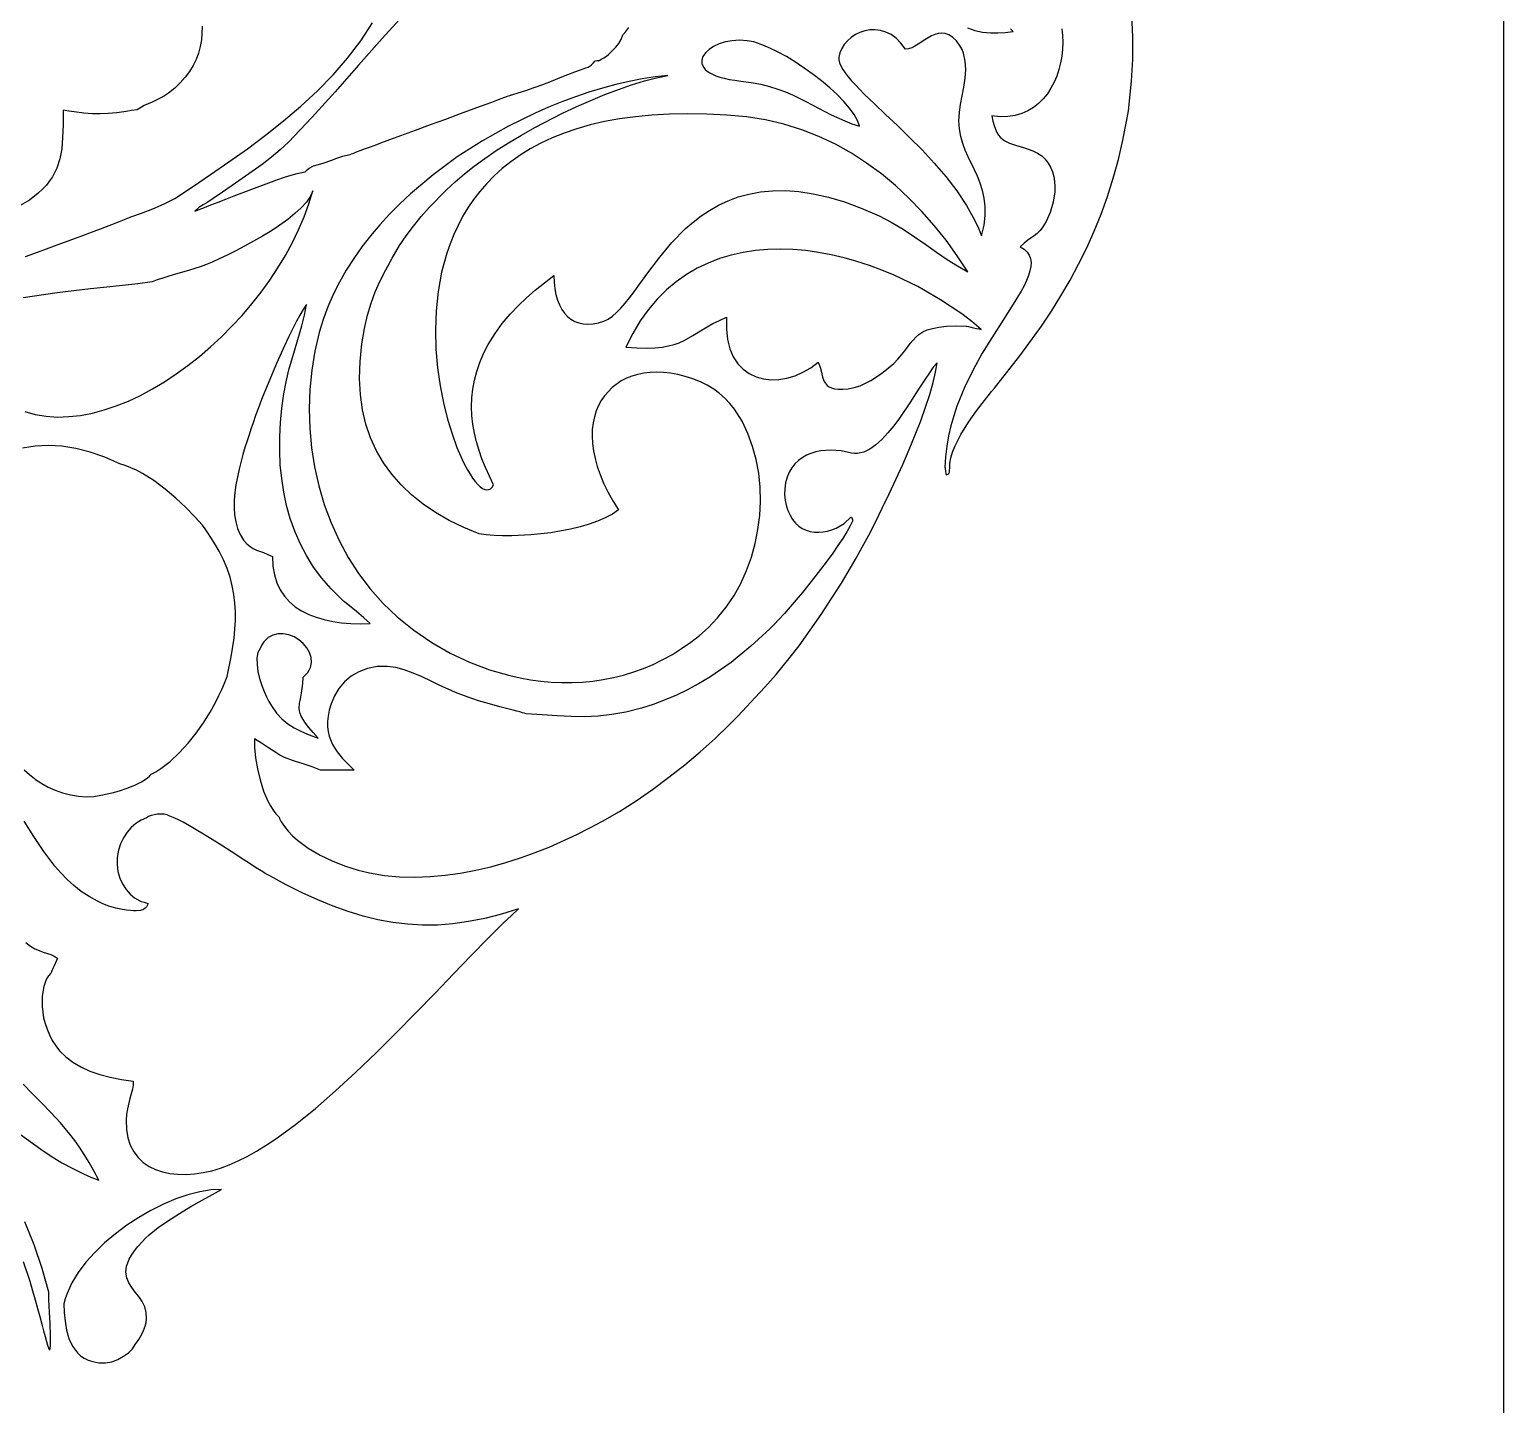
# Model space of a CAD drawing. Header units: millimetres. Extents: x 299 to 601, y 229 to 371.
# Drawn here: x 454.57 to 503.87, y 285.45 to 331.43 of the extents above; entities that cross this region are included whole.
import ezdxf

# ---------------------------------------------------------------- set-up
doc = ezdxf.new("R2010")
doc.units = ezdxf.units.MM
doc.layers.get('0').update_dxf_attribs({"linetype": 'CONTINUOUS', "true_color": 0xffffff})

msp = doc.modelspace()

# ---------------------------------------------------------------- linework, layer by layer
at = {"linetype": 'CONTINUOUS', "true_color": 0xffffff}
for points in [[(503.867, 332.285), (503.867, 328.442), (503.867, 324.537), (503.867, 320.602), (503.867, 316.667), (503.867, 312.762), (503.867, 308.92), (503.867, 305.17), (503.867, 301.545), (503.867, 299.785), (503.867, 298.07), (503.867, 296.402), (503.867, 294.782), (503.867, 293.217), (503.867, 291.71), (503.867, 290.262), (503.867, 288.882), (503.867, 287.57), (503.867, 286.332), (503.867, 285.17)], [(467.17, 332.007), (466.367, 331.127), (465.575, 330.235), (464.792, 329.347), (464.01, 328.485), (463.225, 327.662)], [(485.187, 316.785), (485.19, 316.775), (485.192, 316.745), (485.207, 316.66), (485.22, 316.575), (485.222, 316.545), (485.225, 316.535), (485.277, 316.56), (485.312, 316.582), (485.342, 316.63), (485.342, 316.69), (485.345, 316.767), (485.35, 316.93), (485.382, 317.107), (485.44, 317.295), (485.517, 317.487), (485.612, 317.687), (485.722, 317.89), (485.972, 318.295), (486.245, 318.68), (486.512, 319.03), (486.635, 319.185), (486.747, 319.322), (486.845, 319.442), (486.925, 319.54), (487.695, 320.517), (488.41, 321.507), (488.745, 322.012), (489.065, 322.525), (489.37, 323.047), (489.657, 323.58), (489.927, 324.125), (490.177, 324.682), (490.41, 325.257), (490.625, 325.847), (490.817, 326.457), (490.99, 327.085), (491.14, 327.732), (491.27, 328.405), (491.32, 328.712), (491.362, 329.035), (491.43, 329.715), (491.467, 330.43), (491.472, 331.17), (491.44, 331.925)], [(460.34, 331.542), (460.337, 331.31), (460.317, 331.082), (460.277, 330.857), (460.22, 330.64), (460.14, 330.43), (460.04, 330.225), (459.92, 330.025), (459.777, 329.835), (459.612, 329.647), (459.425, 329.47), (459.215, 329.3), (459.08, 329.207), (458.942, 329.13), (458.672, 329.002), (458.407, 328.885), (458.165, 328.747), (457.975, 328.717), (457.8, 328.69), (457.485, 328.647), (457.202, 328.62), (456.937, 328.607), (456.67, 328.61), (456.385, 328.632), (456.067, 328.672), (455.887, 328.697), (455.695, 328.73), (455.692, 328.482), (455.69, 328.247), (455.677, 327.822), (455.645, 327.445), (455.582, 327.105), (455.485, 326.795), (455.337, 326.505), (455.242, 326.365), (455.132, 326.227), (455.005, 326.09), (454.86, 325.952), (454.567, 325.727), (454.255, 325.55)], [(454.43, 323.837), (454.962, 324.03), (455.495, 324.225), (456.012, 324.415), (456.5, 324.597), (456.73, 324.682), (456.942, 324.762), (457.142, 324.837), (457.325, 324.907), (457.49, 324.972), (457.63, 325.027), (457.75, 325.077), (457.845, 325.117), (457.912, 325.147), (457.952, 325.167), (458.315, 325.29), (458.697, 325.437), (459.077, 325.602), (459.427, 325.777), (460.02, 326.17), (460.625, 326.577), (461.24, 327), (461.855, 327.44), (462.462, 327.897), (463.06, 328.372), (463.64, 328.865), (464.195, 329.38), (464.72, 329.915), (465.207, 330.472), (465.652, 331.052), (466.045, 331.657)], [(463.225, 327.662), (462.957, 327.41), (462.662, 327.162), (462.347, 326.917), (462.017, 326.68), (461.347, 326.215), (461.02, 325.992), (460.707, 325.777), (460.53, 325.66), (460.375, 325.567), (460.235, 325.475), (460.097, 325.36), (460.24, 325.412), (460.42, 325.482), (460.635, 325.565), (460.877, 325.66), (461.14, 325.762), (461.417, 325.87), (462, 326.092), (462.575, 326.307), (462.845, 326.402), (463.097, 326.487), (463.322, 326.56), (463.517, 326.615), (463.677, 326.652), (463.792, 326.667), (463.86, 326.74), (463.925, 326.792), (464.067, 326.867), (464.23, 326.917), (464.422, 326.975), (464.642, 327.052), (464.842, 327.125), (465.047, 327.192), (465.277, 327.25), (465.292, 327.255), (465.337, 327.272), (465.412, 327.3), (465.51, 327.335), (465.632, 327.38), (465.777, 327.435), (465.942, 327.495), (466.125, 327.562), (466.322, 327.635), (466.535, 327.715), (466.992, 327.882), (467.48, 328.062), (467.985, 328.25), (468.492, 328.437), (468.98, 328.617), (469.437, 328.785), (469.65, 328.865), (469.847, 328.937), (470.03, 329.005), (470.195, 329.065), (470.34, 329.12), (470.462, 329.165), (470.56, 329.2), (470.635, 329.227), (470.68, 329.245), (470.695, 329.25), (470.917, 329.307), (471.172, 329.387), (471.45, 329.485), (471.74, 329.595), (472.032, 329.707), (472.315, 329.82), (472.577, 329.925), (472.812, 330.015), (472.965, 330.072), (473.085, 330.112), (473.177, 330.145), (473.25, 330.172), (473.31, 330.205), (473.365, 330.247), (473.422, 330.307), (473.487, 330.387), (473.552, 330.392), (473.587, 330.392), (473.602, 330.387), (473.607, 330.385), (473.617, 330.39), (473.642, 330.405), (473.69, 330.435), (473.777, 330.485), (473.867, 330.54), (473.93, 330.59), (473.987, 330.645), (474.057, 330.715), (474.177, 330.84), (474.28, 330.967), (474.36, 331.1), (474.412, 331.247), (474.517, 331.36), (474.612, 331.497)], [(483.862, 330.775), (483.712, 330.975), (483.552, 331.135), (483.382, 331.257), (483.207, 331.345), (483.03, 331.4), (482.852, 331.422), (482.677, 331.417), (482.505, 331.387), (482.342, 331.332), (482.19, 331.257), (482.05, 331.162), (481.925, 331.052), (481.82, 330.93), (481.735, 330.795), (481.675, 330.65), (481.64, 330.5), (481.64, 330.41), (481.662, 330.315), (481.705, 330.21), (481.767, 330.097), (481.85, 329.977), (481.947, 329.85), (482.06, 329.717), (482.19, 329.575), (482.485, 329.272), (482.825, 328.945), (483.2, 328.592), (483.595, 328.217), (484.005, 327.82), (484.42, 327.402), (484.827, 326.965), (485.217, 326.51), (485.58, 326.037), (485.907, 325.55), (486.187, 325.047), (486.307, 324.792), (486.412, 324.532), (486.492, 324.89), (486.53, 325.215), (486.532, 325.515), (486.502, 325.792), (486.445, 326.05), (486.367, 326.29), (486.277, 326.52), (486.175, 326.742), (485.965, 327.175), (485.867, 327.395), (485.78, 327.62), (485.712, 327.857), (485.667, 328.107), (485.65, 328.375), (485.667, 328.662), (485.707, 328.927), (485.76, 329.207), (485.815, 329.502), (485.86, 329.8), (485.88, 330.092), (485.867, 330.375), (485.81, 330.64), (485.76, 330.762), (485.695, 330.877), (485.567, 331.047), (485.442, 331.17), (485.32, 331.252), (485.197, 331.3), (485.08, 331.312), (484.962, 331.3), (484.847, 331.267), (484.735, 331.215), (484.51, 331.082), (484.292, 330.937), (484.182, 330.875), (484.075, 330.822), (483.97, 330.787), (483.862, 330.775)], [(489.095, 331.457), (489.117, 331.232), (489.125, 331.005), (489.115, 330.775), (489.092, 330.542), (489.052, 330.315), (488.997, 330.09), (488.925, 329.872), (488.837, 329.665), (488.732, 329.465), (488.612, 329.28), (488.475, 329.11), (488.32, 328.955), (488.15, 328.822), (487.96, 328.71), (487.755, 328.62), (487.532, 328.555), (487.29, 328.52), (487.032, 328.512), (486.755, 328.54), (486.79, 328.367), (486.83, 328.222), (486.872, 328.097), (486.92, 327.99), (486.972, 327.902), (487.03, 327.827), (487.167, 327.715), (487.34, 327.632), (487.55, 327.562), (487.81, 327.482), (488.12, 327.375), (488.282, 327.3), (488.422, 327.205), (488.542, 327.092), (488.642, 326.965), (488.72, 326.825), (488.78, 326.675), (488.825, 326.515), (488.85, 326.347), (488.86, 326.175), (488.857, 326), (488.807, 325.652), (488.707, 325.315), (488.57, 325.007), (488.465, 324.835), (488.365, 324.707), (488.267, 324.61), (488.172, 324.532), (488.07, 324.46), (487.96, 324.385), (487.84, 324.29), (487.705, 324.165), (487.835, 324.08), (487.935, 323.985), (488.005, 323.88), (488.047, 323.765), (488.065, 323.64), (488.06, 323.502), (488.03, 323.357), (487.982, 323.202), (487.915, 323.035), (487.83, 322.86), (487.73, 322.675), (487.617, 322.482), (487.357, 322.065), (487.065, 321.612), (486.752, 321.125), (486.435, 320.602), (486.125, 320.045), (485.837, 319.455), (485.587, 318.832), (485.48, 318.51), (485.385, 318.18), (485.307, 317.842), (485.247, 317.497), (485.207, 317.145), (485.187, 316.785)], [(485.937, 331.482), (486.18, 331.4), (486.442, 331.345), (486.71, 331.317), (486.957, 331.317), (487.205, 331.332), (487.47, 331.362), (487.377, 331.452)], [(482.332, 328.2), (482.265, 328.385), (482.15, 328.587), (481.995, 328.802), (481.802, 329.025), (481.58, 329.252), (481.332, 329.482), (481.062, 329.71), (480.777, 329.93), (480.482, 330.142), (480.182, 330.342), (479.882, 330.525), (479.587, 330.685), (479.305, 330.822), (479.037, 330.932), (478.792, 331.012), (478.572, 331.055), (478.317, 331.07), (478.072, 331.055), (477.842, 331.012), (477.635, 330.947), (477.45, 330.865), (477.295, 330.765), (477.175, 330.652), (477.092, 330.532), (477.052, 330.407), (477.06, 330.28), (477.12, 330.157), (477.17, 330.097), (477.237, 330.04), (477.317, 329.985), (477.415, 329.932), (477.527, 329.882), (477.657, 329.837), (477.805, 329.797), (477.972, 329.76), (478.155, 329.73), (478.36, 329.705), (478.707, 329.66), (479.027, 329.597), (479.322, 329.525), (479.597, 329.44), (479.852, 329.347), (480.092, 329.245), (480.537, 329.027), (480.96, 328.8), (481.385, 328.577), (481.832, 328.372), (482.075, 328.28), (482.332, 328.2)], [(474.265, 315.367), (474.062, 315.227), (473.827, 315.1), (473.567, 314.985), (473.285, 314.885), (472.982, 314.797), (472.667, 314.72), (472.007, 314.605), (471.34, 314.535), (470.695, 314.505), (470.392, 314.505), (470.107, 314.515), (469.845, 314.535), (469.61, 314.562), (469.09, 314.777), (468.602, 315.015), (468.15, 315.277), (467.73, 315.56), (467.345, 315.87), (466.995, 316.202), (466.685, 316.557), (466.41, 316.94), (466.175, 317.345), (465.977, 317.777), (465.822, 318.235), (465.71, 318.717), (465.637, 319.227), (465.61, 319.765), (465.625, 320.327), (465.685, 320.917), (465.725, 321.18), (465.767, 321.427), (465.87, 321.877), (465.99, 322.282), (466.13, 322.662), (466.295, 323.027), (466.482, 323.397), (466.697, 323.782), (466.94, 324.202), (467.165, 324.532), (467.407, 324.855), (467.665, 325.172), (467.937, 325.48), (468.512, 326.065), (468.81, 326.34), (469.112, 326.6), (469.437, 326.857), (469.795, 327.117), (470.18, 327.38), (470.592, 327.64), (471.022, 327.897), (471.47, 328.15), (472.397, 328.627), (472.87, 328.852), (473.34, 329.06), (473.807, 329.252), (474.262, 329.427), (474.707, 329.58), (475.135, 329.712), (475.54, 329.817), (475.92, 329.897), (475.495, 329.845), (475.062, 329.777), (474.622, 329.69), (474.18, 329.587), (473.732, 329.47), (473.28, 329.332), (472.83, 329.182), (472.377, 329.015), (471.925, 328.832), (471.475, 328.637), (470.585, 328.2), (469.715, 327.71), (468.872, 327.167), (468.07, 326.575), (467.312, 325.937), (466.955, 325.602), (466.612, 325.255), (466.285, 324.9), (465.977, 324.535), (465.685, 324.16), (465.415, 323.775), (465.162, 323.382), (464.935, 322.98), (464.727, 322.57), (464.545, 322.152), (464.387, 321.73), (464.257, 321.297), (464.112, 320.672), (464.007, 320.037), (463.942, 319.392), (463.92, 318.742), (463.94, 318.092), (464, 317.445), (464.102, 316.802), (464.245, 316.167), (464.427, 315.545), (464.652, 314.935), (464.92, 314.347), (465.227, 313.78), (465.575, 313.235), (465.965, 312.722), (466.395, 312.237), (466.867, 311.79), (467.427, 311.34), (468.02, 310.935), (468.642, 310.58), (469.287, 310.275), (469.955, 310.022), (470.635, 309.827), (470.977, 309.75), (471.325, 309.69), (471.672, 309.642), (472.02, 309.612), (472.37, 309.595), (472.717, 309.595), (473.067, 309.612), (473.412, 309.645), (473.757, 309.695), (474.1, 309.762), (474.44, 309.845), (474.775, 309.947), (475.107, 310.065), (475.432, 310.202), (475.755, 310.36), (476.07, 310.535), (476.38, 310.727), (476.682, 310.94), (476.975, 311.172), (477.262, 311.425), (477.582, 311.755), (477.872, 312.112), (478.132, 312.5), (478.357, 312.91), (478.552, 313.337), (478.712, 313.782), (478.84, 314.24), (478.932, 314.707), (478.992, 315.177), (479.015, 315.652), (479.005, 316.125), (478.957, 316.59), (478.872, 317.047), (478.752, 317.492), (478.595, 317.92), (478.4, 318.33), (478.145, 318.735), (477.995, 318.922), (477.83, 319.097), (477.65, 319.257), (477.452, 319.405), (477.237, 319.535), (477.005, 319.647), (476.75, 319.747), (476.497, 319.83), (476.25, 319.892), (476.01, 319.937), (475.775, 319.962), (475.547, 319.972), (475.327, 319.965), (475.115, 319.94), (474.912, 319.897), (474.717, 319.84), (474.535, 319.767), (474.362, 319.68), (474.052, 319.46), (473.797, 319.185), (473.69, 319.027), (473.597, 318.857), (473.52, 318.675), (473.46, 318.48), (473.417, 318.275), (473.392, 318.057), (473.385, 317.83), (473.397, 317.592), (473.43, 317.345), (473.482, 317.087), (473.555, 316.82), (473.65, 316.545), (473.767, 316.262), (473.91, 315.97), (474.075, 315.672), (474.265, 315.367)], [(485.952, 323.332), (485.597, 323.867), (485.222, 324.382), (484.83, 324.875), (484.415, 325.345), (483.982, 325.792), (483.532, 326.212), (483.06, 326.602), (482.567, 326.965), (482.055, 327.292), (481.522, 327.59), (480.97, 327.85), (480.397, 328.075), (479.802, 328.26), (479.187, 328.405), (478.55, 328.507), (477.892, 328.565), (477.222, 328.6), (476.582, 328.612), (475.97, 328.6), (475.387, 328.57), (474.832, 328.515), (474.302, 328.442), (473.8, 328.35), (473.325, 328.24), (472.872, 328.11), (472.447, 327.965), (472.045, 327.802), (471.667, 327.627), (471.312, 327.435), (470.98, 327.227), (470.67, 327.01), (470.38, 326.777), (470.11, 326.535), (469.862, 326.282), (469.632, 326.017), (469.422, 325.745), (469.23, 325.462), (469.055, 325.172), (468.9, 324.877), (468.76, 324.575), (468.635, 324.267), (468.525, 323.955), (468.352, 323.317), (468.232, 322.672), (468.165, 322.022), (468.142, 321.377), (468.16, 320.74), (468.215, 320.117), (468.3, 319.517), (468.412, 318.942), (468.547, 318.402), (468.7, 317.905), (468.865, 317.45), (469.037, 317.047), (469.127, 316.867), (469.215, 316.705), (469.302, 316.557), (469.39, 316.425), (469.477, 316.312), (469.562, 316.217), (469.642, 316.14), (469.722, 316.085), (469.795, 316.05), (469.867, 316.035), (469.932, 316.045), (469.992, 316.075), (470.045, 316.13), (470.092, 316.21), (469.82, 316.782), (469.702, 317.07), (469.602, 317.357), (469.515, 317.647), (469.447, 317.937), (469.397, 318.23), (469.365, 318.522), (469.355, 318.815), (469.362, 319.11), (469.395, 319.405), (469.45, 319.7), (469.527, 319.997), (469.63, 320.295), (469.757, 320.592), (469.912, 320.892), (470.14, 321.265), (470.382, 321.602), (470.64, 321.91), (470.907, 322.195), (471.19, 322.46), (471.482, 322.712), (472.102, 323.207), (472.112, 322.977), (472.135, 322.762), (472.172, 322.565), (472.225, 322.382), (472.29, 322.22), (472.37, 322.072), (472.46, 321.942), (472.562, 321.832), (472.677, 321.742), (472.805, 321.67), (472.942, 321.62), (473.09, 321.587), (473.247, 321.577), (473.417, 321.59), (473.595, 321.625), (473.782, 321.68), (473.925, 321.745), (474.065, 321.84), (474.205, 321.962), (474.347, 322.107), (474.49, 322.275), (474.637, 322.46), (474.79, 322.662), (474.945, 322.877), (475.28, 323.34), (475.645, 323.822), (476.055, 324.307), (476.512, 324.772), (476.765, 324.99), (477.03, 325.195), (477.312, 325.382), (477.615, 325.552), (477.932, 325.702), (478.272, 325.83), (478.632, 325.927), (479.015, 325.997), (479.42, 326.037), (479.85, 326.042), (480.302, 326.01), (480.782, 325.937), (481.29, 325.822), (481.825, 325.662), (482.387, 325.455), (482.982, 325.197), (483.392, 324.987), (483.787, 324.752), (484.17, 324.5), (484.542, 324.24), (484.902, 323.985), (485.257, 323.742), (485.607, 323.522), (485.952, 323.332)], [(464.045, 326.037), (463.962, 325.852), (463.83, 325.66), (463.655, 325.467), (463.445, 325.272), (463.205, 325.077), (462.942, 324.887), (462.66, 324.7), (462.365, 324.517), (461.762, 324.18), (461.467, 324.027), (461.182, 323.887), (460.915, 323.762), (460.672, 323.655), (460.457, 323.565), (460.28, 323.497), (460.095, 323.435), (459.89, 323.372), (459.45, 323.247), (459.232, 323.185), (459.025, 323.12), (458.835, 323.055), (458.672, 322.99), (458.187, 322.927), (457.68, 322.87), (457.152, 322.812), (456.61, 322.755), (455.49, 322.625), (454.357, 322.462)], [(454.41, 318.655), (454.762, 318.557), (455.127, 318.497), (455.5, 318.472), (455.885, 318.485), (456.275, 318.527), (456.67, 318.602), (457.07, 318.71), (457.472, 318.845), (457.875, 319.007), (458.28, 319.197), (458.682, 319.412), (459.082, 319.65), (459.477, 319.912), (459.867, 320.192), (460.25, 320.495), (460.622, 320.815), (460.987, 321.152), (461.337, 321.505), (461.677, 321.872), (462.002, 322.252), (462.312, 322.645), (462.602, 323.047), (462.877, 323.457), (463.13, 323.877), (463.362, 324.302), (463.57, 324.732), (463.755, 325.165), (463.912, 325.6), (464.045, 326.037)], [(477.885, 321.807), (477.875, 321.412), (477.91, 321.06), (477.987, 320.75), (478.105, 320.482), (478.255, 320.255), (478.435, 320.067), (478.64, 319.922), (478.867, 319.815), (479.112, 319.747), (479.367, 319.717), (479.632, 319.725), (479.902, 319.77), (480.172, 319.85), (480.437, 319.97), (480.695, 320.122), (480.94, 320.31), (481.01, 320.142), (481.052, 319.972), (481.092, 319.805), (481.15, 319.655), (481.242, 319.53), (481.31, 319.482), (481.395, 319.445), (481.497, 319.417), (481.622, 319.402), (481.775, 319.405), (481.952, 319.42), (482.152, 319.457), (482.345, 319.52), (482.53, 319.6), (482.707, 319.692), (483.03, 319.905), (483.175, 320.012), (483.302, 320.115), (483.472, 320.265), (483.615, 320.41), (483.735, 320.55), (483.84, 320.682), (484.022, 320.93), (484.21, 321.142), (484.317, 321.235), (484.445, 321.315), (484.595, 321.382), (484.772, 321.437), (484.985, 321.48), (485.24, 321.507), (485.54, 321.517), (485.89, 321.512), (485.912, 321.507), (485.97, 321.495), (486.05, 321.477), (486.145, 321.457), (486.237, 321.437), (486.317, 321.42), (486.375, 321.407), (486.397, 321.402), (486.082, 321.662), (485.75, 321.917), (485.04, 322.395), (484.282, 322.832), (483.485, 323.215), (483.075, 323.385), (482.657, 323.54), (482.237, 323.677), (481.812, 323.795), (481.385, 323.895), (480.957, 323.975), (480.53, 324.035), (480.102, 324.072), (479.68, 324.085), (479.26, 324.075), (478.845, 324.037), (478.437, 323.975), (478.037, 323.887), (477.645, 323.77), (477.265, 323.622), (476.895, 323.445), (476.54, 323.235), (476.197, 322.995), (475.87, 322.72), (475.56, 322.41), (475.267, 322.065), (474.995, 321.685), (474.742, 321.267), (474.51, 320.81), (474.877, 320.785), (475.2, 320.777), (475.48, 320.785), (475.725, 320.81), (475.94, 320.847), (476.13, 320.897), (476.302, 320.957), (476.46, 321.027), (476.755, 321.195), (477.062, 321.387), (477.235, 321.49), (477.425, 321.595), (477.64, 321.7), (477.885, 321.807)], [(462.69, 313.805), (462.707, 313.485), (462.76, 313.192), (462.842, 312.927), (462.955, 312.69), (463.097, 312.48), (463.265, 312.292), (463.457, 312.13), (463.67, 311.99), (463.905, 311.872), (464.157, 311.775), (464.427, 311.697), (464.71, 311.637), (465.007, 311.595), (465.315, 311.57), (465.632, 311.56), (465.957, 311.565), (465.867, 311.657), (465.755, 311.76), (465.495, 311.975), (465.225, 312.192), (465.102, 312.292), (465, 312.382), (464.655, 312.725), (464.345, 313.082), (464.07, 313.457), (463.827, 313.845), (463.617, 314.245), (463.437, 314.657), (463.287, 315.082), (463.165, 315.517), (463.07, 315.962), (463.002, 316.415), (462.957, 316.875), (462.94, 317.34), (462.942, 317.812), (462.967, 318.29), (463.012, 318.77), (463.077, 319.252), (463.15, 319.652), (463.242, 320.045), (463.46, 320.8), (463.672, 321.525), (463.762, 321.88), (463.832, 322.23), (463.725, 322.07), (463.61, 321.877), (463.49, 321.655), (463.362, 321.407), (463.23, 321.14), (463.097, 320.857), (462.827, 320.26), (462.57, 319.647), (462.332, 319.057), (462.225, 318.78), (462.13, 318.52), (462.045, 318.282), (461.972, 318.07), (461.912, 317.882), (461.845, 317.677), (461.775, 317.455), (461.705, 317.222), (461.575, 316.725), (461.472, 316.207), (461.437, 315.947), (461.417, 315.692), (461.412, 315.44), (461.427, 315.197), (461.465, 314.965), (461.525, 314.745), (461.612, 314.542), (461.73, 314.357), (461.84, 314.23), (461.945, 314.14), (462.05, 314.072), (462.157, 314.022), (462.397, 313.937), (462.535, 313.88), (462.69, 313.805)], [(482.065, 315.12), (482.07, 315.102), (482.085, 315.067), (482.097, 315.032), (482.102, 315.015), (482.017, 314.835), (481.902, 314.632), (481.765, 314.41), (481.607, 314.172), (481.432, 313.92), (481.245, 313.66), (480.837, 313.13), (480.417, 312.607), (480.207, 312.36), (480.005, 312.125), (479.815, 311.905), (479.635, 311.707), (479.47, 311.535), (479.327, 311.39), (478.697, 310.807), (478.032, 310.265), (477.32, 309.772), (476.945, 309.547), (476.555, 309.337), (476.21, 309.172), (475.83, 309.012), (475.432, 308.865), (475.032, 308.737), (474.517, 308.607), (474.04, 308.52), (473.582, 308.47), (473.135, 308.45), (472.685, 308.455), (472.217, 308.477), (471.72, 308.51), (471.177, 308.547), (471.127, 308.565), (471.057, 308.585), (470.967, 308.61), (470.862, 308.637), (470.742, 308.667), (470.607, 308.702), (470.302, 308.782), (469.957, 308.877), (469.59, 308.987), (469.205, 309.115), (468.82, 309.26), (468.567, 309.37), (468.292, 309.5), (468.002, 309.64), (467.702, 309.78), (467.4, 309.91), (467.102, 310.02), (466.817, 310.097), (466.547, 310.135), (466.195, 310.125), (465.875, 310.062), (465.585, 309.952), (465.327, 309.802), (465.105, 309.615), (464.917, 309.395), (464.767, 309.147), (464.652, 308.877), (464.592, 308.67), (464.552, 308.472), (464.535, 308.29), (464.537, 308.117), (464.557, 307.955), (464.592, 307.802), (464.705, 307.527), (464.857, 307.28), (465.04, 307.057), (465.235, 306.855), (465.432, 306.665), (465.42, 306.665), (465.385, 306.665), (465.327, 306.665), (465.257, 306.665), (465.075, 306.665), (464.867, 306.665), (464.662, 306.667), (464.48, 306.667), (464.41, 306.667), (464.352, 306.667), (464.317, 306.667), (464.305, 306.667), (464.027, 306.777), (463.717, 306.875), (463.4, 306.975), (463.097, 307.092), (462.942, 307.17), (462.802, 307.25), (462.557, 307.41), (462.327, 307.565), (462.09, 307.71), (462.09, 307.57), (462.097, 307.417), (462.13, 307.08), (462.192, 306.712), (462.28, 306.337), (462.397, 305.967), (462.542, 305.627), (462.625, 305.472), (462.715, 305.33), (462.812, 305.205), (462.917, 305.097), (462.932, 305.052), (462.937, 305.027), (462.94, 305.017), (462.947, 305.007), (462.962, 304.985), (462.987, 304.942), (463.095, 304.777), (463.222, 304.62), (463.367, 304.47), (463.53, 304.325), (463.892, 304.057), (464.295, 303.82), (464.717, 303.617), (465.142, 303.45), (465.555, 303.317), (465.937, 303.227), (466.44, 303.147), (466.945, 303.102), (467.455, 303.09), (467.965, 303.105), (468.475, 303.152), (468.985, 303.222), (469.492, 303.317), (469.997, 303.437), (470.497, 303.575), (470.99, 303.732), (471.475, 303.907), (471.95, 304.095), (472.87, 304.51), (473.31, 304.732), (473.735, 304.96), (474.297, 305.285), (474.857, 305.642), (475.41, 306.022), (475.955, 306.425), (476.487, 306.845), (477.002, 307.277), (477.497, 307.722), (477.97, 308.175), (478.267, 308.477), (478.55, 308.777), (478.84, 309.092), (479.162, 309.442), (479.542, 309.867), (479.925, 310.332), (480.305, 310.827), (480.677, 311.342), (481.042, 311.87), (481.39, 312.4), (481.722, 312.922), (482.03, 313.43), (482.215, 313.752), (482.42, 314.117), (482.635, 314.522), (482.86, 314.957), (483.087, 315.42), (483.32, 315.9), (483.775, 316.887), (483.987, 317.385), (484.19, 317.872), (484.375, 318.347), (484.54, 318.802), (484.68, 319.23), (484.792, 319.622), (484.875, 319.975), (484.92, 320.282), (484.797, 320.137), (484.665, 319.955), (484.52, 319.74), (484.365, 319.502), (484.2, 319.245), (484.03, 318.977), (483.665, 318.437), (483.475, 318.18), (483.277, 317.94), (483.08, 317.725), (482.877, 317.542), (482.675, 317.397), (482.47, 317.3), (482.265, 317.252), (482.165, 317.252), (482.062, 317.267), (481.72, 317.34), (481.372, 317.367), (481.03, 317.34), (480.865, 317.305), (480.705, 317.257), (480.555, 317.192), (480.415, 317.112), (480.285, 317.017), (480.167, 316.905), (480.065, 316.775), (479.977, 316.627), (479.907, 316.462), (479.857, 316.277), (479.827, 316.075), (479.82, 315.88), (479.837, 315.685), (479.882, 315.485), (479.935, 315.345), (480.01, 315.19), (480.09, 315.047), (480.185, 314.927), (480.295, 314.827), (480.412, 314.747), (480.542, 314.687), (480.677, 314.647), (480.82, 314.625), (480.965, 314.62), (481.112, 314.63), (481.257, 314.657), (481.405, 314.702), (481.545, 314.76), (481.81, 314.917), (482.037, 315.125), (482.052, 315.122), (482.065, 315.12)], [(454.395, 306.68), (454.567, 306.515), (454.735, 306.385), (454.745, 306.377), (454.772, 306.357), (454.86, 306.3), (454.945, 306.242), (454.972, 306.222), (454.982, 306.215), (455.192, 306.1), (455.425, 305.995), (455.677, 305.907), (455.94, 305.837), (456.205, 305.79), (456.467, 305.772), (456.717, 305.785), (456.95, 305.832), (457.025, 305.842), (457.115, 305.86), (457.33, 305.91), (457.575, 305.977), (457.835, 306.062), (458.087, 306.162), (458.317, 306.275), (458.507, 306.397), (458.582, 306.46), (458.64, 306.525), (458.797, 306.612), (458.957, 306.715), (459.272, 306.957), (459.577, 307.245), (459.87, 307.565), (460.142, 307.905), (460.39, 308.252), (460.607, 308.6), (460.79, 308.932), (460.902, 309.157), (461, 309.365), (461.09, 309.572), (461.177, 309.795), (461.312, 310.452), (461.41, 311.075), (461.44, 311.375), (461.455, 311.672), (461.457, 311.962), (461.44, 312.252), (461.405, 312.54), (461.35, 312.825), (461.275, 313.112), (461.177, 313.402), (461.055, 313.695), (460.907, 313.992), (460.735, 314.292), (460.532, 314.602), (460.445, 314.732), (460.355, 314.852), (460.102, 315.14), (459.802, 315.447), (459.467, 315.76), (459.105, 316.062), (458.727, 316.345), (458.342, 316.587), (458.15, 316.69), (457.96, 316.777), (457.772, 316.85), (457.59, 316.902), (457.087, 317.13), (456.595, 317.302), (456.117, 317.422), (455.652, 317.495), (455.2, 317.52), (454.762, 317.497), (454.335, 317.432)], [(464.22, 307.73), (464.05, 307.927), (463.912, 308.095), (463.802, 308.237), (463.72, 308.36), (463.657, 308.465), (463.617, 308.56), (463.595, 308.645), (463.585, 308.727), (463.6, 308.9), (463.62, 308.997), (463.642, 309.11), (463.667, 309.237), (463.69, 309.39), (463.707, 309.567), (463.717, 309.775), (463.802, 309.852), (463.872, 309.93), (463.927, 310.012), (463.965, 310.095), (464.002, 310.265), (463.992, 310.435), (463.937, 310.6), (463.845, 310.755), (463.725, 310.897), (463.577, 311.02), (463.415, 311.117), (463.237, 311.19), (463.057, 311.227), (462.877, 311.227), (462.705, 311.182), (462.545, 311.095), (462.402, 310.952), (462.342, 310.86), (462.29, 310.755), (462.21, 310.6), (462.175, 310.41), (462.177, 310.192), (462.207, 309.962), (462.262, 309.727), (462.335, 309.5), (462.412, 309.292), (462.492, 309.115), (462.572, 308.957), (462.657, 308.815), (462.827, 308.572), (463.01, 308.377), (463.207, 308.217), (463.425, 308.082), (463.662, 307.962), (463.927, 307.85), (464.22, 307.73)], [(470.925, 302.032), (470.35, 301.852), (469.795, 301.707), (469.255, 301.6), (468.73, 301.525), (468.215, 301.487), (467.71, 301.482), (467.21, 301.51), (466.715, 301.57), (466.222, 301.66), (465.727, 301.782), (465.23, 301.935), (464.725, 302.117), (464.212, 302.33), (463.69, 302.567), (463.155, 302.835), (462.602, 303.127), (462.477, 303.2), (462.32, 303.295), (462.13, 303.415), (461.915, 303.552), (461.68, 303.702), (461.432, 303.862), (460.91, 304.197), (460.392, 304.522), (460.147, 304.672), (459.917, 304.807), (459.71, 304.925), (459.53, 305.02), (459.377, 305.087), (459.265, 305.127), (459.175, 305.167), (459.072, 305.19), (458.962, 305.197), (458.85, 305.192), (458.64, 305.147), (458.552, 305.112), (458.485, 305.067), (458.3, 304.987), (458.127, 304.88), (457.97, 304.745), (457.83, 304.587), (457.71, 304.407), (457.615, 304.205), (457.545, 303.985), (457.505, 303.747), (457.5, 303.507), (457.527, 303.275), (457.587, 303.055), (457.677, 302.86), (457.8, 302.672), (457.932, 302.522), (458.082, 302.4), (458.257, 302.29), (458.27, 302.287), (458.302, 302.277), (458.4, 302.25), (458.497, 302.22), (458.53, 302.21), (458.542, 302.207), (458.482, 302.095), (458.442, 302.045), (458.377, 302.002), (458.28, 301.972), (458.14, 301.96), (458.047, 301.962), (457.942, 301.967), (457.817, 301.982), (457.677, 302.002), (457.452, 302.052), (457.227, 302.12), (457.022, 302.2), (456.845, 302.28), (456.56, 302.437), (456.295, 302.612), (456.05, 302.805), (455.825, 303.01), (455.612, 303.23), (455.415, 303.457), (455.052, 303.942), (454.715, 304.447), (454.39, 304.96)], [(454.45, 300.897), (454.602, 300.78), (454.75, 300.692), (454.89, 300.63), (455.025, 300.582), (455.277, 300.497), (455.395, 300.447), (455.507, 300.38), (455.497, 300.357), (455.472, 300.3), (455.437, 300.22), (455.395, 300.127), (455.352, 300.032), (455.317, 299.952), (455.292, 299.895), (455.282, 299.872), (455.207, 299.79), (455.142, 299.685), (455.087, 299.565), (455.042, 299.427), (454.99, 299.112), (454.987, 298.76), (455.04, 298.385), (455.09, 298.192), (455.155, 298.002), (455.235, 297.815), (455.33, 297.63), (455.445, 297.452), (455.577, 297.285), (455.782, 297.08), (456.02, 296.897), (456.29, 296.74), (456.59, 296.602), (456.915, 296.487), (457.267, 296.395), (457.642, 296.32), (458.04, 296.265), (458.032, 296.135), (458.01, 295.997), (457.927, 295.69), (457.842, 295.345), (457.812, 295.157), (457.797, 294.962), (457.81, 294.65), (457.857, 294.37), (457.94, 294.12), (458.055, 293.9), (458.2, 293.71), (458.37, 293.55), (458.565, 293.417), (458.78, 293.312), (459.015, 293.232), (459.265, 293.18), (459.53, 293.152), (459.805, 293.147), (460.085, 293.167), (460.375, 293.21), (460.665, 293.272), (460.955, 293.357), (461.247, 293.465), (461.547, 293.597), (461.852, 293.75), (462.165, 293.927), (462.482, 294.122), (462.805, 294.337), (463.132, 294.57), (463.462, 294.817), (464.132, 295.355), (464.807, 295.942), (465.487, 296.565), (466.162, 297.212), (466.832, 297.877), (467.49, 298.545), (468.132, 299.207), (468.752, 299.85), (469.345, 300.465), (469.91, 301.042), (470.177, 301.312), (470.437, 301.567), (470.687, 301.807), (470.925, 302.032)], [(454.262, 294.485), (454.947, 293.992), (455.297, 293.76), (455.655, 293.54), (456.012, 293.34), (456.37, 293.162), (456.615, 293.057), (456.882, 292.96), (456.722, 293.267), (456.562, 293.55), (456.4, 293.815), (456.24, 294.057), (456.08, 294.285), (455.92, 294.495), (455.602, 294.877), (455.287, 295.22), (454.975, 295.537), (454.665, 295.847), (454.36, 296.16)], [(456.685, 286.887), (456.892, 286.842), (457.107, 286.842), (457.322, 286.885), (457.527, 286.962), (457.715, 287.065), (457.88, 287.187), (458.012, 287.32), (458.105, 287.46), (458.22, 287.627), (458.31, 287.785), (458.382, 287.932), (458.432, 288.07), (458.467, 288.197), (458.485, 288.317), (458.475, 288.532), (458.422, 288.725), (458.335, 288.9), (458.225, 289.06), (458.105, 289.212), (457.992, 289.365), (457.892, 289.522), (457.822, 289.69), (457.792, 289.875), (457.797, 289.975), (457.817, 290.082), (457.852, 290.195), (457.905, 290.317), (457.98, 290.447), (458.075, 290.587), (458.19, 290.737), (458.332, 290.897), (458.445, 291.012), (458.575, 291.127), (458.877, 291.367), (459.22, 291.607), (459.59, 291.845), (459.967, 292.075), (460.34, 292.287), (460.687, 292.477), (460.995, 292.642), (460.64, 292.627), (460.262, 292.57), (459.865, 292.467), (459.457, 292.327), (459.045, 292.152), (458.63, 291.945), (458.22, 291.71), (457.822, 291.447), (457.442, 291.165), (457.082, 290.86), (456.752, 290.54), (456.455, 290.21), (456.197, 289.867), (455.985, 289.52), (455.825, 289.167), (455.765, 288.992), (455.72, 288.817), (455.732, 288.535), (455.76, 288.24), (455.807, 287.945), (455.887, 287.66), (456.005, 287.4), (456.172, 287.177), (456.277, 287.082), (456.395, 287.002), (456.532, 286.935), (456.685, 286.887)], [(454.355, 290.237), (454.575, 289.577), (454.67, 289.26), (454.76, 288.955), (454.84, 288.665), (454.912, 288.395), (454.977, 288.145), (455.037, 287.922), (455.087, 287.727), (455.132, 287.565), (455.17, 287.435), (455.202, 287.345), (455.227, 287.295), (455.245, 287.287), (455.26, 287.33), (455.267, 287.42), (455.27, 287.565), (455.267, 287.767), (455.265, 287.89), (455.26, 288.03), (455.255, 288.182), (455.247, 288.352), (455.24, 288.54), (455.23, 288.745), (455.22, 288.965), (455.21, 289.205), (454.992, 290), (454.722, 290.79), (454.407, 291.567)]]:
    msp.add_lwpolyline(points, dxfattribs=at)

doc.saveas('drawing.dxf')
